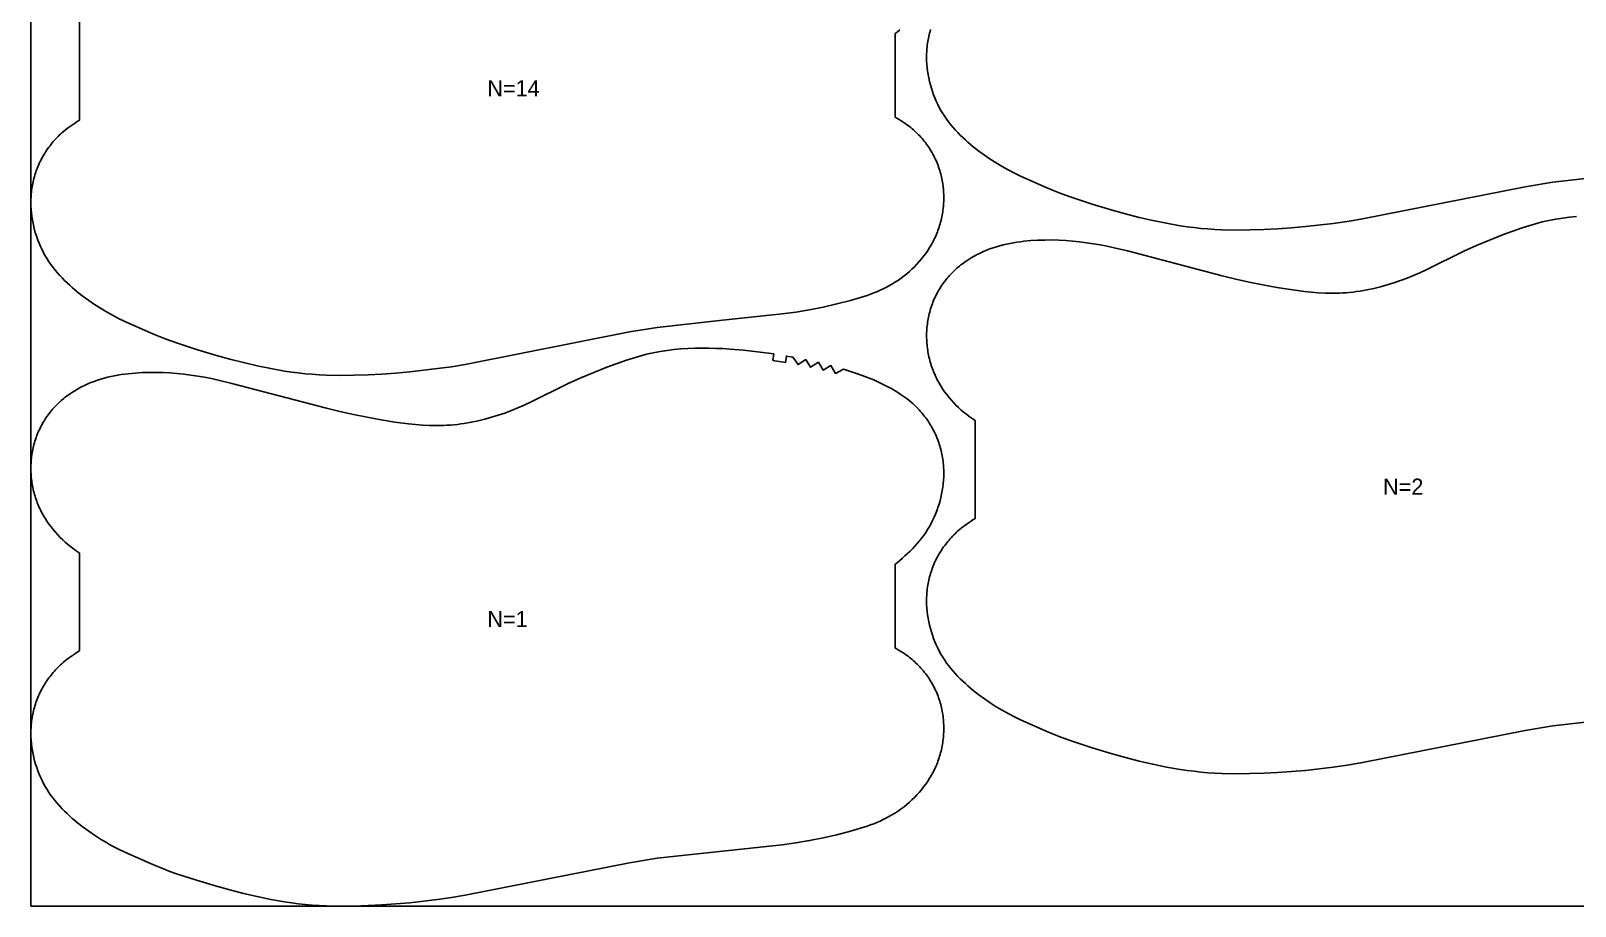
# Model space of a CAD drawing. Header units: inches. Extents: x 0 to 1948, y 0 to 1049.
# Drawn here: x 0 to 477, y 0 to 270.4 of the extents above; entities that cross this region are included whole.
import ezdxf

# ---------------------------------------------------------------- set-up
doc = ezdxf.new("R2010")
doc.units = ezdxf.units.IN

msp = doc.modelspace()

# ---------------------------------------------------------------- linework, layer by layer
at = {"layer": '1'}
for points in [[(0, 0), (1947.5095, 0), (1947.5095, 1048.7909), (0, 1048.7909), (0, 0)], [(260.3926, 162.573), (264.9179, 160.3842), (265.8188, 159.8874), (266.7537, 159.3466), (267.6762, 158.7847), (268.5842, 158.2003), (269.4756, 157.5922), (270.3484, 156.959), (271.2003, 156.2995), (272.0293, 155.6124), (272.4346, 155.258), (272.8333, 154.8963), (273.2253, 154.5271), (273.6103, 154.1505), (273.9883, 153.7666), (274.3592, 153.3756), (274.7227, 152.9777), (275.0788, 152.573), (275.4273, 152.1616), (275.7681, 151.7437), (276.101, 151.3195), (276.426, 150.8891), (276.7429, 150.4526), (277.0516, 150.0103), (277.3519, 149.5621), (277.6437, 149.1085), (277.9268, 148.6493), (278.2012, 148.1849), (278.4667, 147.7153), (278.7233, 147.2408), (278.9707, 146.7615), (279.2091, 146.2776), (279.4382, 145.7892), (279.6579, 145.2967), (279.8683, 144.8001), (280.0692, 144.2996), (280.2605, 143.7955), (280.4422, 143.2878), (280.6141, 142.7768), (280.7762, 142.2627), (280.9284, 141.7457), (281.0706, 141.2258), (281.2027, 140.7034), (281.3246, 140.1785), (281.4363, 139.6514), (281.5379, 139.1223), (281.6293, 138.5913), (281.7107, 138.0587), (281.7821, 137.5245), (281.8437, 136.9891), (281.8954, 136.4526), (281.9374, 135.9151), (281.9698, 135.3769), (281.9925, 134.8381), (282.0058, 134.2989), (282.0095, 133.7596), (281.989, 132.6811), (281.9316, 131.6041), (281.8379, 130.53), (281.7084, 129.4598), (281.5438, 128.3944), (281.3446, 127.3349), (281.1114, 126.282), (280.8448, 125.2368), (280.5454, 124.2002), (280.2138, 123.1732), (279.8504, 122.1566), (279.4555, 121.1519), (279.029, 120.1604), (278.5711, 119.1835), (278.0819, 118.2224), (277.5614, 117.2786), (277.0096, 116.3534), (276.4267, 115.4482), (275.813, 114.564), (275.1702, 113.7005), (274.5004, 112.8572), (273.8055, 112.0335), (273.0876, 111.2288), (272.3487, 110.4424), (271.5908, 109.6738), (270.8158, 108.9225), (270.0257, 108.1877), (269.2214, 107.4691), (268.4035, 106.7662), (267.5729, 106.0784), (267.0095, 105.6361), (267.0095, 79.7343), (267.3443, 79.5545), (268.2772, 79.0127), (269.1912, 78.4396), (270.0847, 77.8353), (270.5234, 77.5216), (270.9563, 77.2002), (271.3833, 76.8711), (271.8043, 76.5343), (272.219, 76.1898), (272.6272, 75.8378), (273.0287, 75.4781), (273.4233, 75.1109), (273.8109, 74.7361), (274.1913, 74.3539), (274.5643, 73.9645), (274.9297, 73.5679), (275.2874, 73.1643), (275.6372, 72.754), (275.9791, 72.3369), (276.3127, 71.9133), (276.638, 71.4833), (276.9548, 71.047), (277.2629, 70.6047), (277.5622, 70.1563), (277.8525, 69.7022), (278.1337, 69.2424), (278.4056, 68.777), (278.668, 68.3063), (278.9208, 67.8303), (279.164, 67.3493), (279.3974, 66.8635), (279.6211, 66.3731), (279.8351, 65.8783), (280.0392, 65.3793), (280.2334, 64.8764), (280.4177, 64.3697), (280.5921, 63.8594), (280.7566, 63.3458), (280.9109, 62.8292), (281.0553, 62.3096), (281.1895, 61.7873), (281.3136, 61.2625), (281.4275, 60.7355), (281.5311, 60.2064), (281.6246, 59.6755), (281.7078, 59.1429), (281.7808, 58.6088), (281.8436, 58.0735), (281.8964, 57.537), (281.939, 56.9996), (281.9716, 56.4615), (281.9942, 55.9228), (282.0068, 55.3838), (282.0095, 54.8445), (282.0023, 54.3053), (281.9853, 53.7662), (281.9584, 53.2275), (281.9217, 52.6894), (281.8753, 52.1519), (281.8192, 51.6154), (281.7533, 51.08), (281.6779, 50.5459), (281.5927, 50.0132), (281.498, 49.4822), (281.3937, 48.953), (281.2798, 48.4259), (281.1563, 47.9009), (281.0233, 47.3784), (280.8808, 46.8584), (280.7288, 46.3412), (280.5673, 45.827), (280.3964, 45.3159), (280.216, 44.8081), (280.0262, 44.3038), (279.827, 43.8032), (279.6184, 43.3065), (279.4005, 42.8138), (279.1734, 42.3253), (278.9373, 41.841), (278.6923, 41.3611), (278.4386, 40.8856), (278.1764, 40.4147), (277.9058, 39.9485), (277.627, 39.487), (277.0454, 38.5786), (276.4329, 37.6904), (275.7909, 36.8231), (275.1206, 35.9776), (274.4233, 35.1545), (273.7, 34.3545), (272.9514, 33.5782), (272.1787, 32.8262), (271.3825, 32.099), (270.5638, 31.3972), (269.7236, 30.7215), (268.8626, 30.0724), (267.9819, 29.4503), (267.0824, 28.8555), (266.1655, 28.2878), (265.2321, 27.7473), (264.2835, 27.2339), (263.3208, 26.7476), (262.3451, 26.2885), (261.3576, 25.8564), (260.3594, 25.4511), (259.3516, 25.0703), (258.3355, 24.7114), (257.3122, 24.372), (255.2485, 23.7413), (253.1701, 23.1578), (248.9928, 22.0787), (244.7904, 21.1122), (240.5608, 20.2654), (236.307, 19.55), (232.0338, 18.9676), (212.7311, 16.9258), (193.4401, 14.7772), (184.9243, 13.3989), (134.1472, 3.3564), (129.8884, 2.6736), (125.6171, 2.069), (117.0504, 1.0531), (112.754, 0.6713), (108.4506, 0.3771), (104.1425, 0.1652), (99.8309, 0.0366), (95.517, 0), (91.2048, 0.0878), (89.0506, 0.1898), (86.8989, 0.3336), (84.7506, 0.5203), (82.6065, 0.7509), (80.4676, 1.0258), (78.3342, 1.3421), (74.0849, 2.0851), (69.8598, 2.953), (65.6574, 3.9252), (61.4762, 4.9855), (57.3181, 6.1316), (51.1264, 8.0113), (44.9753, 10.0201), (42.9432, 10.7418), (40.9264, 11.5029), (38.9276, 12.309), (36.9429, 13.1509), (29.0595, 16.6648), (27.113, 17.5926), (25.1934, 18.5718), (24.2464, 19.0857), (23.3085, 19.6163), (21.46, 20.7255), (19.6478, 21.8947), (17.8719, 23.1194), (16.1332, 24.3965), (14.4366, 25.7285), (13.606, 26.4163), (12.7882, 27.1192), (11.9838, 27.8378), (11.1937, 28.5726), (10.4188, 29.3239), (9.6608, 30.0925), (8.9219, 30.8789), (8.204, 31.6836), (7.5091, 32.5073), (6.8393, 33.3506), (6.1966, 34.2141), (5.5829, 35.0983), (4.9999, 36.0035), (4.4482, 36.9287), (3.9276, 37.8725), (3.4384, 38.8336), (2.9805, 39.8105), (2.5541, 40.8021), (2.1591, 41.8068), (1.7958, 42.8233), (1.4641, 43.8503), (1.1647, 44.8869), (0.8981, 45.9321), (0.6649, 46.985), (0.4657, 48.0445), (0.3011, 49.1099), (0.1716, 50.1801), (0.0779, 51.2542), (0.0205, 52.3312), (0, 53.4097), (0.0038, 53.949), (0.017, 54.4882), (0.0398, 55.027), (0.0721, 55.5652), (0.1141, 56.1027), (0.1658, 56.6392), (0.2274, 57.1746), (0.2988, 57.7088), (0.3802, 58.2414), (0.4717, 58.7724), (0.5732, 59.3015), (0.6849, 59.8286), (0.8069, 60.3535), (0.939, 60.8759), (1.0812, 61.3958), (1.2333, 61.9128), (1.3954, 62.4269), (1.5674, 62.9379), (1.749, 63.4456), (1.9403, 63.9497), (2.1412, 64.4502), (2.3516, 64.9468), (2.5714, 65.4393), (2.8005, 65.9277), (3.0388, 66.4116), (3.2863, 66.8909), (3.5428, 67.3654), (3.8083, 67.835), (4.0827, 68.2994), (4.3659, 68.7586), (4.6577, 69.2123), (4.958, 69.6604), (5.2666, 70.1027), (5.5835, 70.5392), (5.9085, 70.9696), (6.2415, 71.3938), (6.5823, 71.8117), (6.9308, 72.2231), (7.2868, 72.6278), (7.6504, 73.0257), (8.0212, 73.4167), (8.3992, 73.8006), (8.7843, 74.1772), (9.1762, 74.5464), (9.575, 74.9081), (9.9802, 75.2625), (10.8092, 75.9496), (11.6612, 76.6091), (12.5339, 77.2423), (13.4253, 77.8504), (14.3334, 78.4348), (15, 78.8409), (15, 109.1602), (14.9271, 109.2054), (14.0277, 109.8002), (13.1469, 110.4223), (12.286, 111.0714), (11.4457, 111.7471), (10.6271, 112.4489), (9.8309, 113.1761), (9.0581, 113.9281), (8.3096, 114.7044), (7.5862, 115.5044), (6.8889, 116.3275), (6.2186, 117.173), (5.5766, 118.0403), (4.9641, 118.9285), (4.3825, 119.8369), (4.1037, 120.2984), (3.8331, 120.7646), (3.5709, 121.2355), (3.3172, 121.711), (3.0722, 122.1909), (2.8361, 122.6752), (2.609, 123.1637), (2.3911, 123.6564), (2.1825, 124.1531), (1.9833, 124.6537), (1.7935, 125.158), (1.6132, 125.6658), (1.4422, 126.1769), (1.2807, 126.6911), (1.1287, 127.2083), (0.9862, 127.7283), (0.8532, 128.2508), (0.7297, 128.7758), (0.6158, 129.3029), (0.5115, 129.8321), (0.4168, 130.3631), (0.3317, 130.8958), (0.2562, 131.4299), (0.1904, 131.9653), (0.1342, 132.5018), (0.0878, 133.0393), (0.0511, 133.5774), (0.0243, 134.1161), (0.0072, 134.6552), (0, 135.1944), (0.0027, 135.7337), (0.0153, 136.2727), (0.0379, 136.8114), (0.0705, 137.3495), (0.1132, 137.8869), (0.1659, 138.4234), (0.2288, 138.9587), (0.3018, 139.4928), (0.385, 140.0254), (0.4784, 140.5563), (0.5821, 141.0854), (0.696, 141.6124), (0.82, 142.1372), (0.9543, 142.6595), (1.0986, 143.1791), (1.253, 143.6957), (1.4174, 144.2093), (1.5918, 144.7196), (1.7761, 145.2263), (1.9704, 145.7292), (2.1745, 146.2282), (2.3884, 146.723), (2.6121, 147.2134), (2.8456, 147.6992), (3.0887, 148.1802), (3.3415, 148.6562), (3.6039, 149.1269), (3.8758, 149.5923), (4.157, 150.0521), (4.4473, 150.5062), (4.7466, 150.9546), (5.0547, 151.3969), (5.3715, 151.8332), (5.6968, 152.2632), (6.0305, 152.6868), (6.3723, 153.1039), (6.7221, 153.5142), (7.0799, 153.9178), (7.4453, 154.3144), (7.8183, 154.7038), (8.1986, 155.086), (8.5862, 155.4608), (8.9808, 155.828), (9.3824, 156.1877), (9.7906, 156.5397), (10.2052, 156.8842), (10.6262, 157.221), (11.0532, 157.5501), (11.4862, 157.8715), (11.9248, 158.1852), (12.8184, 158.7895), (13.7324, 159.3626), (14.6652, 159.9044), (15.6154, 160.4148), (16.5813, 160.8936), (17.5618, 161.3413), (18.5556, 161.7585), (19.5616, 162.1457), (20.5787, 162.5033), (21.6056, 162.8321), (22.6412, 163.1325), (23.6843, 163.4051), (24.7338, 163.6506), (25.789, 163.8701), (26.8492, 164.065), (27.9136, 164.2366), (28.9818, 164.3862), (30.053, 164.5153), (32.2016, 164.7169), (34.3549, 164.8504), (36.5105, 164.9189), (38.6669, 164.9236), (40.8222, 164.8659), (42.9751, 164.7477), (45.1245, 164.5731), (47.2696, 164.3469), (49.4097, 164.0738), (51.5437, 163.7575), (53.6707, 163.3981), (55.7894, 162.9948), (57.8987, 162.5465), (62.0897, 161.5291), (91.2833, 153.8154), (95.4787, 152.8125), (99.6913, 151.8841), (103.9207, 151.0363), (108.1648, 150.2667), (112.4225, 149.5787), (116.698, 149.0074), (118.8437, 148.7799), (120.9939, 148.6042), (123.1472, 148.4921), (124.2246, 148.4635), (125.3023, 148.4553), (126.38, 148.4687), (127.4575, 148.5035), (128.5342, 148.5595), (129.6098, 148.6362), (130.6839, 148.7334), (131.7561, 148.8507), (132.8258, 148.9877), (133.8929, 149.1441), (136.0173, 149.5135), (138.128, 149.9548), (140.2239, 150.4636), (142.304, 151.0355), (144.367, 151.667), (146.4105, 152.3581), (148.4321, 153.1094), (150.4292, 153.9217), (152.4008, 154.7931), (154.3515, 155.7117), (165.9453, 161.4622), (169.8761, 163.2379), (173.8545, 164.9054), (177.8695, 166.4801), (183.9571, 168.6761), (186.007, 169.3484), (188.0718, 169.9689), (189.1107, 170.2548), (190.1546, 170.522), (191.2036, 170.769), (192.2574, 170.9958), (193.3155, 171.2031), (194.3774, 171.3914), (196.5107, 171.7131), (198.6533, 171.9653), (200.8018, 172.1528), (202.9544, 172.2818), (205.1097, 172.359), (207.2664, 172.3909), (209.4233, 172.3831), (211.5795, 172.3365), (213.7345, 172.2508), (215.8873, 172.1258), (220.1852, 171.7634), (224.4721, 171.2814), (229.5047, 170.6013), (229.2135, 168.6226), (233.1257, 168.0076), (233.4561, 169.9801), (235.4268, 169.639), (237.0174, 167.3108), (239.3553, 168.8861), (240.8804, 166.5166), (243.261, 168.0239), (244.7138, 165.6096), (247.1388, 167.0445), (248.5198, 164.588), (250.9865, 165.9506), (255.7144, 164.3309), (260.3926, 162.573)]]:
    msp.add_lwpolyline(points, close=True, dxfattribs=at)
for points in [[(268.4035, 270.7662), (267.5729, 270.0784), (267.0095, 269.6361), (267.0095, 243.7343), (267.3443, 243.5545), (268.2772, 243.0127), (269.1912, 242.4396), (270.0847, 241.8353), (270.5234, 241.5216), (270.9563, 241.2002), (271.3833, 240.8711), (271.8043, 240.5343), (272.219, 240.1898), (272.6272, 239.8378), (273.0287, 239.4781), (273.4233, 239.1109), (273.8109, 238.7361), (274.1913, 238.3539), (274.5643, 237.9645), (274.9297, 237.5679), (275.2874, 237.1643), (275.6372, 236.754), (275.9791, 236.3369), (276.3127, 235.9133), (276.638, 235.4833), (276.9548, 235.047), (277.2629, 234.6047), (277.5622, 234.1563), (277.8525, 233.7022), (278.1337, 233.2424), (278.4056, 232.777), (278.668, 232.3063), (278.9208, 231.8303), (279.164, 231.3493), (279.3974, 230.8635), (279.6211, 230.3731), (279.8351, 229.8783), (280.0392, 229.3793), (280.2334, 228.8764), (280.4177, 228.3697), (280.5921, 227.8594), (280.7566, 227.3458), (280.9109, 226.8292), (281.0553, 226.3096), (281.1895, 225.7873), (281.3136, 225.2625), (281.4275, 224.7355), (281.5311, 224.2064), (281.6246, 223.6755), (281.7078, 223.1429), (281.7808, 222.6088), (281.8436, 222.0735), (281.8964, 221.537), (281.939, 220.9996), (281.9716, 220.4615), (281.9942, 219.9228), (282.0068, 219.3838), (282.0095, 218.8445), (282.0023, 218.3053), (281.9853, 217.7662), (281.9584, 217.2275), (281.9217, 216.6894), (281.8753, 216.1519), (281.8192, 215.6154), (281.7533, 215.08), (281.6779, 214.5459), (281.5927, 214.0132), (281.498, 213.4822), (281.3937, 212.953), (281.2798, 212.4259), (281.1563, 211.9009), (281.0233, 211.3784), (280.8808, 210.8584), (280.7288, 210.3412), (280.5673, 209.827), (280.3964, 209.3159), (280.216, 208.8081), (280.0262, 208.3038), (279.827, 207.8032), (279.6184, 207.3065), (279.4005, 206.8138), (279.1734, 206.3253), (278.9373, 205.841), (278.6923, 205.3611), (278.4386, 204.8856), (278.1764, 204.4147), (277.9058, 203.9485), (277.627, 203.487), (277.0454, 202.5786), (276.4329, 201.6904), (275.7909, 200.8231), (275.1206, 199.9776), (274.4233, 199.1545), (273.7, 198.3545), (272.9514, 197.5782), (272.1787, 196.8262), (271.3825, 196.099), (270.5638, 195.3972), (269.7236, 194.7215), (268.8626, 194.0724), (267.9819, 193.4503), (267.0824, 192.8555), (266.1655, 192.2878), (265.2321, 191.7473), (264.2835, 191.2339), (263.3208, 190.7476), (262.3451, 190.2885), (261.3576, 189.8564), (260.3594, 189.4511), (259.3516, 189.0703), (258.3355, 188.7114), (257.3122, 188.372), (255.2485, 187.7413), (253.1701, 187.1578), (248.9928, 186.0787), (244.7904, 185.1122), (240.5608, 184.2654), (236.307, 183.55), (232.0338, 182.9676), (212.7311, 180.9258), (193.4401, 178.7772), (184.9243, 177.3989), (134.1472, 167.3564), (129.8884, 166.6736), (125.6171, 166.069), (117.0504, 165.0531), (112.754, 164.6713), (108.4506, 164.3771), (104.1425, 164.1652), (99.8309, 164.0366), (95.517, 164), (91.2048, 164.0878), (89.0506, 164.1898), (86.8989, 164.3336), (84.7506, 164.5203), (82.6065, 164.7509), (80.4676, 165.0258), (78.3342, 165.3421), (74.0849, 166.0851), (69.8598, 166.953), (65.6574, 167.9252), (61.4762, 168.9855), (57.3181, 170.1316), (51.1264, 172.0113), (44.9753, 174.0201), (42.9432, 174.7418), (40.9264, 175.5029), (38.9276, 176.309), (36.9429, 177.1509), (29.0595, 180.6648), (27.113, 181.5926), (25.1934, 182.5718), (24.2464, 183.0857), (23.3085, 183.6163), (21.46, 184.7255), (19.6478, 185.8947), (17.8719, 187.1194), (16.1332, 188.3965), (14.4366, 189.7285), (13.606, 190.4163), (12.7882, 191.1192), (11.9838, 191.8378), (11.1937, 192.5726), (10.4188, 193.3239), (9.6608, 194.0925), (8.9219, 194.8789), (8.204, 195.6836), (7.5091, 196.5073), (6.8393, 197.3506), (6.1966, 198.2141), (5.5829, 199.0983), (4.9999, 200.0035), (4.4482, 200.9287), (3.9276, 201.8725), (3.4384, 202.8336), (2.9805, 203.8105), (2.5541, 204.8021), (2.1591, 205.8068), (1.7958, 206.8233), (1.4641, 207.8503), (1.1647, 208.8869), (0.8981, 209.9321), (0.6649, 210.985), (0.4657, 212.0445), (0.3011, 213.1099), (0.1716, 214.1801), (0.0779, 215.2542), (0.0205, 216.3312), (0, 217.4097), (0.0038, 217.949), (0.017, 218.4882), (0.0398, 219.027), (0.0721, 219.5652), (0.1141, 220.1027), (0.1658, 220.6392), (0.2274, 221.1746), (0.2988, 221.7088), (0.3802, 222.2414), (0.4717, 222.7724), (0.5732, 223.3015), (0.6849, 223.8286), (0.8069, 224.3535), (0.939, 224.8759), (1.0812, 225.3958), (1.2333, 225.9128), (1.3954, 226.4269), (1.5674, 226.9379), (1.749, 227.4456), (1.9403, 227.9497), (2.1412, 228.4502), (2.3516, 228.9468), (2.5714, 229.4393), (2.8005, 229.9277), (3.0388, 230.4116), (3.2863, 230.8909), (3.5428, 231.3654), (3.8083, 231.835), (4.0827, 232.2994), (4.3659, 232.7586), (4.6577, 233.2123), (4.958, 233.6604), (5.2666, 234.1027), (5.5835, 234.5392), (5.9085, 234.9696), (6.2415, 235.3938), (6.5823, 235.8117), (6.9308, 236.2231), (7.2868, 236.6278), (7.6504, 237.0257), (8.0212, 237.4167), (8.3992, 237.8006), (8.7843, 238.1772), (9.1762, 238.5464), (9.575, 238.9081), (9.9802, 239.2625), (10.8092, 239.9496), (11.6612, 240.6091), (12.5339, 241.2423), (13.4253, 241.8504), (14.3334, 242.4348), (15, 242.8409), (15, 273.1602)], [(489.4311, 225.8258), (470.1401, 223.6772), (461.6243, 222.2989), (410.8472, 212.2564), (406.5884, 211.5736), (402.3171, 210.969), (393.7504, 209.9531), (389.454, 209.5713), (385.1506, 209.2771), (380.8425, 209.0652), (376.5309, 208.9366), (372.217, 208.9), (367.9048, 208.9878), (365.7506, 209.0898), (363.5989, 209.2336), (361.4506, 209.4203), (359.3065, 209.6509), (357.1676, 209.9258), (355.0342, 210.2421), (350.7849, 210.9851), (346.5598, 211.853), (342.3574, 212.8252), (338.1762, 213.8855), (334.0181, 215.0316), (327.8264, 216.9113), (321.6753, 218.9201), (319.6432, 219.6418), (317.6264, 220.4029), (315.6276, 221.209), (313.6429, 222.0509), (305.7595, 225.5648), (303.813, 226.4926), (301.8934, 227.4718), (300.9464, 227.9857), (300.0085, 228.5163), (298.16, 229.6255), (296.3478, 230.7947), (294.5719, 232.0194), (292.8332, 233.2965), (291.1366, 234.6285), (290.306, 235.3163), (289.4882, 236.0192), (288.6838, 236.7378), (287.8937, 237.4726), (287.1188, 238.2239), (286.3608, 238.9925), (285.6219, 239.7789), (284.904, 240.5836), (284.2091, 241.4073), (283.5393, 242.2506), (282.8966, 243.1141), (282.2829, 243.9983), (281.6999, 244.9035), (281.1482, 245.8287), (280.6276, 246.7725), (280.1384, 247.7336), (279.6805, 248.7105), (279.2541, 249.7021), (278.8591, 250.7068), (278.4958, 251.7233), (278.1641, 252.7503), (277.8647, 253.7869), (277.5981, 254.8321), (277.3649, 255.885), (277.1657, 256.9445), (277.0011, 258.0099), (276.8716, 259.0801), (276.7779, 260.1542), (276.7205, 261.2312), (276.7, 262.3097), (276.7038, 262.849), (276.717, 263.3882), (276.7398, 263.927), (276.7721, 264.4652), (276.8141, 265.0027), (276.8658, 265.5392), (276.9274, 266.0746), (276.9988, 266.6088), (277.0802, 267.1414), (277.1717, 267.6724), (277.2732, 268.2015), (277.3849, 268.7286), (277.5069, 269.2535), (277.639, 269.7759), (277.7812, 270.2958), (277.9333, 270.8128)], [(489.4311, 57.8258), (470.1401, 55.6772), (461.6243, 54.2989), (410.8472, 44.2564), (406.5884, 43.5736), (402.3171, 42.969), (393.7504, 41.9531), (389.454, 41.5713), (385.1506, 41.2771), (380.8425, 41.0652), (376.5309, 40.9366), (372.217, 40.9), (367.9048, 40.9878), (365.7506, 41.0898), (363.5989, 41.2336), (361.4506, 41.4203), (359.3065, 41.6509), (357.1676, 41.9258), (355.0342, 42.2421), (350.7849, 42.9851), (346.5598, 43.853), (342.3574, 44.8252), (338.1762, 45.8855), (334.0181, 47.0316), (327.8264, 48.9113), (321.6753, 50.9201), (319.6432, 51.6418), (317.6264, 52.4029), (315.6276, 53.209), (313.6429, 54.0509), (305.7595, 57.5648), (303.813, 58.4926), (301.8934, 59.4718), (300.9464, 59.9857), (300.0085, 60.5163), (298.16, 61.6255), (296.3478, 62.7947), (294.5719, 64.0194), (292.8332, 65.2965), (291.1366, 66.6285), (290.306, 67.3163), (289.4882, 68.0192), (288.6838, 68.7378), (287.8937, 69.4726), (287.1188, 70.2239), (286.3608, 70.9925), (285.6219, 71.7789), (284.904, 72.5836), (284.2091, 73.4073), (283.5393, 74.2506), (282.8966, 75.1141), (282.2829, 75.9983), (281.6999, 76.9035), (281.1482, 77.8287), (280.6276, 78.7725), (280.1384, 79.7336), (279.6805, 80.7105), (279.2541, 81.7021), (278.8591, 82.7068), (278.4958, 83.7233), (278.1641, 84.7503), (277.8647, 85.7869), (277.5981, 86.8321), (277.3649, 87.885), (277.1657, 88.9445), (277.0011, 90.0099), (276.8716, 91.0801), (276.7779, 92.1542), (276.7205, 93.2312), (276.7, 94.3097), (276.7038, 94.849), (276.717, 95.3882), (276.7398, 95.927), (276.7721, 96.4652), (276.8141, 97.0027), (276.8658, 97.5392), (276.9274, 98.0746), (276.9988, 98.6088), (277.0802, 99.1414), (277.1717, 99.6724), (277.2732, 100.2015), (277.3849, 100.7286), (277.5069, 101.2535), (277.639, 101.7759), (277.7812, 102.2958), (277.9333, 102.8128), (278.0954, 103.3269), (278.2674, 103.8379), (278.449, 104.3456), (278.6403, 104.8497), (278.8412, 105.3502), (279.0516, 105.8468), (279.2714, 106.3393), (279.5005, 106.8277), (279.7388, 107.3116), (279.9863, 107.7909), (280.2428, 108.2654), (280.5083, 108.735), (280.7827, 109.1994), (281.0659, 109.6586), (281.3577, 110.1123), (281.658, 110.5604), (281.9666, 111.0027), (282.2835, 111.4392), (282.6085, 111.8696), (282.9415, 112.2938), (283.2823, 112.7117), (283.6308, 113.1231), (283.9868, 113.5278), (284.3504, 113.9257), (284.7212, 114.3167), (285.0992, 114.7006), (285.4843, 115.0772), (285.8762, 115.4464), (286.275, 115.8081), (286.6802, 116.1625), (287.5092, 116.8496), (288.3612, 117.5091), (289.2339, 118.1423), (290.1253, 118.7504), (291.0334, 119.3348), (291.7, 119.7409), (291.7, 150.0602), (291.6271, 150.1054), (290.7277, 150.7002), (289.8469, 151.3223), (288.986, 151.9714), (288.1457, 152.6471), (287.3271, 153.3489), (286.5309, 154.0761), (285.7581, 154.8281), (285.0096, 155.6044), (284.2862, 156.4044), (283.5889, 157.2275), (282.9186, 158.073), (282.2766, 158.9403), (281.6641, 159.8285), (281.0825, 160.7369), (280.8037, 161.1984), (280.5331, 161.6646), (280.2709, 162.1355), (280.0172, 162.611), (279.7722, 163.0909), (279.5361, 163.5752), (279.309, 164.0637), (279.0911, 164.5564), (278.8825, 165.0531), (278.6833, 165.5537), (278.4935, 166.058), (278.3132, 166.5658), (278.1422, 167.0769), (277.9807, 167.5911), (277.8287, 168.1083), (277.6862, 168.6283), (277.5532, 169.1508), (277.4297, 169.6758), (277.3158, 170.2029), (277.2115, 170.7321), (277.1168, 171.2631), (277.0317, 171.7958), (276.9562, 172.3299), (276.8904, 172.8653), (276.8342, 173.4018), (276.7878, 173.9393), (276.7511, 174.4774), (276.7243, 175.0161), (276.7072, 175.5552), (276.7, 176.0944), (276.7027, 176.6337), (276.7153, 177.1727), (276.7379, 177.7114), (276.7705, 178.2495), (276.8132, 178.7869), (276.8659, 179.3234), (276.9288, 179.8587), (277.0018, 180.3928), (277.085, 180.9254), (277.1784, 181.4563), (277.2821, 181.9854), (277.396, 182.5124), (277.52, 183.0372), (277.6543, 183.5595), (277.7986, 184.0791), (277.953, 184.5957), (278.1174, 185.1093), (278.2918, 185.6196), (278.4761, 186.1263), (278.6704, 186.6292), (278.8745, 187.1282), (279.0884, 187.623), (279.3121, 188.1134), (279.5456, 188.5992), (279.7887, 189.0802), (280.0415, 189.5562), (280.3039, 190.0269), (280.5758, 190.4923), (280.857, 190.9521), (281.1473, 191.4062), (281.4466, 191.8546), (281.7547, 192.2969), (282.0715, 192.7332), (282.3968, 193.1632), (282.7305, 193.5868), (283.0723, 194.0039), (283.4221, 194.4142), (283.7799, 194.8178), (284.1453, 195.2144), (284.5183, 195.6038), (284.8986, 195.986), (285.2862, 196.3608), (285.6808, 196.728), (286.0824, 197.0877), (286.4906, 197.4397), (286.9052, 197.7842), (287.3262, 198.121), (287.7532, 198.4501), (288.1862, 198.7715), (288.6248, 199.0852), (289.5184, 199.6895), (290.4324, 200.2626), (291.3652, 200.8044), (292.3154, 201.3148), (293.2813, 201.7936), (294.2618, 202.2413), (295.2556, 202.6585), (296.2616, 203.0457), (297.2787, 203.4033), (298.3056, 203.7321), (299.3412, 204.0325), (300.3843, 204.3051), (301.4338, 204.5506), (302.489, 204.7701), (303.5492, 204.965), (304.6136, 205.1366), (305.6818, 205.2862), (306.753, 205.4153), (308.9016, 205.6169), (311.0549, 205.7504), (313.2105, 205.8189), (315.3669, 205.8236), (317.5222, 205.7659), (319.6751, 205.6477), (321.8245, 205.4731), (323.9696, 205.2469), (326.1097, 204.9738), (328.2437, 204.6575), (330.3707, 204.2981), (332.4894, 203.8948), (334.5987, 203.4465), (338.7897, 202.4291), (367.9833, 194.7154), (372.1787, 193.7125), (376.3913, 192.7841), (380.6207, 191.9363), (384.8648, 191.1667), (389.1225, 190.4787), (393.398, 189.9074), (395.5437, 189.6799), (397.6939, 189.5042), (399.8472, 189.3921), (400.9246, 189.3635), (402.0023, 189.3553), (403.08, 189.3687), (404.1575, 189.4035), (405.2342, 189.4595), (406.3098, 189.5362), (407.3839, 189.6334), (408.4561, 189.7507), (409.5258, 189.8877), (410.5929, 190.0441), (412.7173, 190.4135), (414.828, 190.8548), (416.9239, 191.3636), (419.004, 191.9355), (421.067, 192.567), (423.1105, 193.2581), (425.1321, 194.0094), (427.1292, 194.8217), (429.1008, 195.6931), (431.0515, 196.6117), (442.6453, 202.3622), (446.5761, 204.1379), (450.5545, 205.8054), (454.5695, 207.3801), (460.6571, 209.5761), (462.707, 210.2484), (464.7718, 210.8689), (465.8107, 211.1548), (466.8546, 211.422), (467.9036, 211.669), (468.9574, 211.8958), (470.0155, 212.1031), (471.0774, 212.2914), (473.2107, 212.6131), (475.3533, 212.8653), (477.5018, 213.0528)]]:
    msp.add_lwpolyline(points, dxfattribs=at)

# ---------------------------------------------------------------- texts
for s, p in [('N=14', (141.0048, 250.1954)), ('N=2', (417.7048, 127.0954)), ('N=1', (141.0048, 86.1954))]:
    msp.add_text(s, height=5, dxfattribs=at).set_placement(p)

doc.saveas('drawing.dxf')
